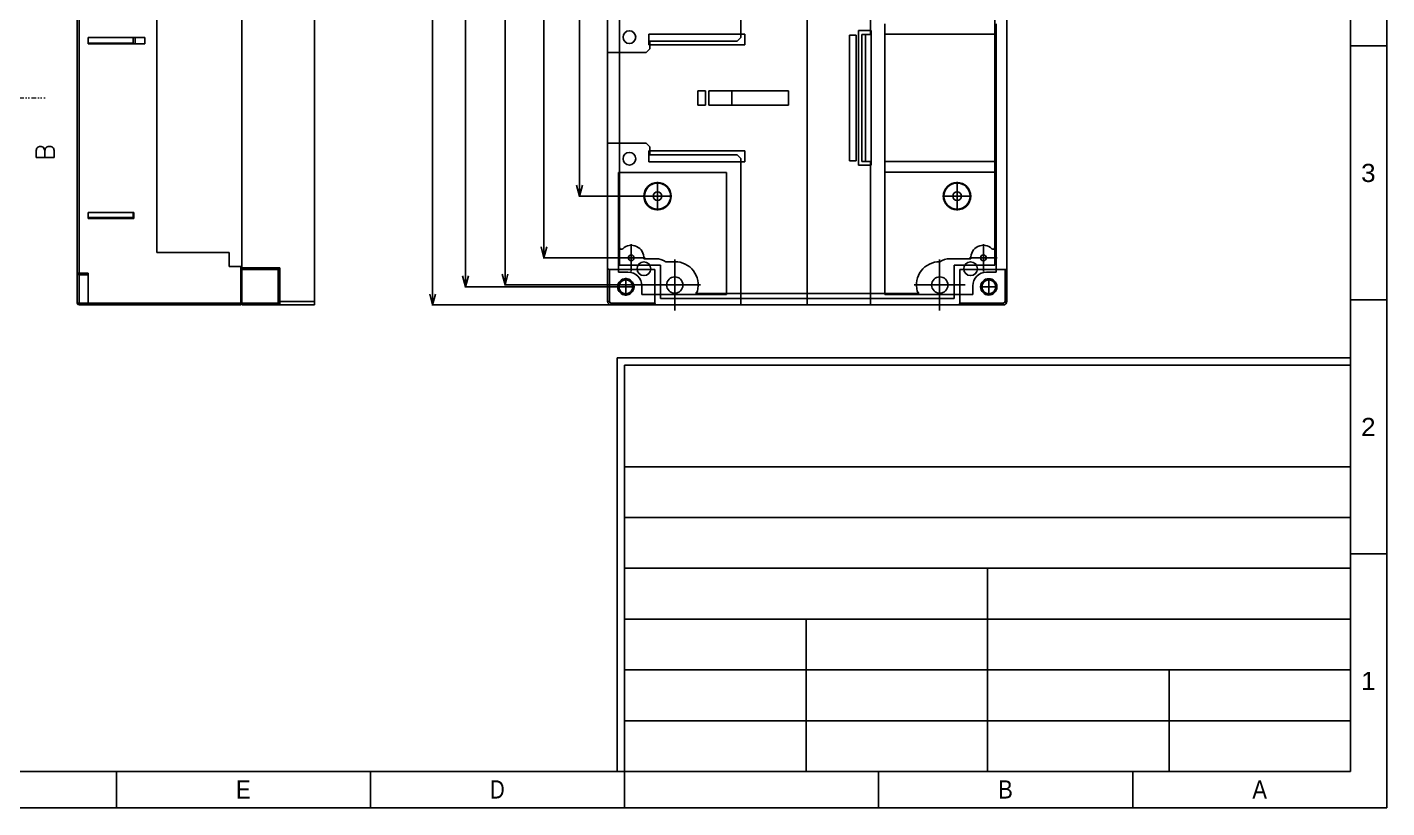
# Model space of a CAD drawing. Header units: millimetres. Extents: x 0 to 1895, y 0 to 1126.
# Drawn here: x 1520.1 to 1894.6, y 482.8 to 697.9 of the extents above; entities that cross this region are included whole.
import ezdxf
from ezdxf.enums import TextEntityAlignment as Align
from ezdxf.lldxf.tags import DXFTag

# ---------------------------------------------------------------- set-up
doc = ezdxf.new("R2010")
doc.units = ezdxf.units.MM
doc.header["$MEASUREMENT"] = 0
doc.linetypes.add('DIVIDE', pattern=[31.75, 12.7, -6.35, 0, -6.35, 0, -6.35])
doc.layers.get('0').update_dxf_attribs({"linetype": 'CONTINUOUS'})
doc.layers.get('Defpoints').update_dxf_attribs({"linetype": 'CONTINUOUS'})
doc.layers.add('1', color=7, linetype='CONTINUOUS')
doc.layers.add('2', color=7, linetype='CONTINUOUS')
doc.layers.add('hatch', color=56, linetype='CONTINUOUS', lineweight=9)
doc.styles.get("Standard").update_dxf_attribs({"font": 'txt', "bigfont": 'gbcbig.shx'})
doc.styles.add('TEXTSTYLE_0', font='txt', dxfattribs={"width": 0.8})
tags = doc.linetypes.add('CENTER', pattern=[2, 1.25, -0.25, 0.25, -0.25]).pattern_tags.tags
tags[10:11] = [DXFTag(74, 4), DXFTag(75, 0), DXFTag(340, '0'), DXFTag(46, 0.0), DXFTag(50, 0.0), DXFTag(44, 0.0), DXFTag(45, 0.0)]
tags[8:9] = [DXFTag(74, 4), DXFTag(75, 0), DXFTag(340, '0'), DXFTag(46, 0.0), DXFTag(50, 0.0), DXFTag(44, 0.0), DXFTag(45, 0.0)]
tags[6:7] = [DXFTag(74, 4), DXFTag(75, 0), DXFTag(340, '0'), DXFTag(46, 0.0), DXFTag(50, 0.0), DXFTag(44, 0.0), DXFTag(45, 0.0)]
tags[4:5] = [DXFTag(74, 4), DXFTag(75, 0), DXFTag(340, '0'), DXFTag(46, 0.0), DXFTag(50, 0.0), DXFTag(44, 0.0), DXFTag(45, 0.0)]
tags = doc.linetypes.add('DASHED', pattern=[0.75, 0.5, -0.25]).pattern_tags.tags
tags[6:7] = [DXFTag(74, 4), DXFTag(75, 0), DXFTag(340, '0'), DXFTag(46, 0.0), DXFTag(50, 0.0), DXFTag(44, 0.0), DXFTag(45, 0.0)]
tags[4:5] = [DXFTag(74, 4), DXFTag(75, 0), DXFTag(340, '0'), DXFTag(46, 0.0), DXFTag(50, 0.0), DXFTag(44, 0.0), DXFTag(45, 0.0)]
doc.dimstyles.new('副本 (2)Standard', dxfattribs={"dimtxt": 6, "dimasz": 3, "dimexe": 0.18, "dimexo": 0.0625, "dimgap": 0.09, "dimtad": 0, "dimdec": 1, "dimzin": 0, "dimdsep": 46, "dimtxsty": 'Standard', "dimblk": 'OPEN30', "dimcen": 0.09, "dimclrd": 3, "dimclre": 3, "dimclrt": 6, "dimadec": 0, "dimazin": 0, "dimtfac": 1, "dimtdec": 4, "dimtofl": 0, "dimtmove": 0, "dimatfit": 3, "dimfxl": 0, "dimtolj": 1, "dimtzin": 0, "dimarcsym": 0})

# ---------------------------------------------------------------- blocks, each defined once
blk = doc.blocks.new('_Open30')
at = {"color": 0, "linetype": 'ByBlock', "lineweight": -2}
for p, q in [((-1, 0.27), (0, 0)), ((0, 0), (-1, -0.27)), ((0, 0), (-1, 0))]:
    blk.add_line(p, q, dxfattribs=at)
blk = doc.blocks.new('*D78')
at = {"color": 3, "lineweight": -2}
for p, q in [((1681.47, 871.33), (1631.59, 871.33)), ((1631.77, 868.33), (1631.77, 753.92)), ((1631.77, 624.33), (1631.77, 738.74)), ((1681.47, 621.33), (1631.59, 621.33))]:
    blk.add_line(p, q, dxfattribs=at)
at = {"layer": 'Defpoints', "color": 0}
for p in [(1681.53, 871.33), (1631.77, 621.33), (1681.53, 621.33)]:
    blk.add_point(p, dxfattribs=at)
at = {"color": 3, "lineweight": -2, "xscale": 3, "yscale": 3, "zscale": 3}
for p, rotation in [((1631.77, 871.33), 90), ((1631.77, 621.33), 270)]:
    blk.add_blockref('_Open30', p, dxfattribs=dict(at, rotation=rotation))
at = {"color": 6, "insert": (1631.77, 746.33), "char_height": 6, "attachment_point": 5, "rotation": 90}
blk.add_mtext('\\A1;250', dxfattribs=at)
blk = doc.blocks.new('*D84')
at = {"color": 3, "lineweight": -2}
for p, q in [((1689.72, 841.33), (1672.04, 841.33)), ((1672.22, 838.33), (1672.22, 752.92)), ((1672.22, 654.33), (1672.22, 739.74)), ((1689.72, 651.33), (1672.04, 651.33))]:
    blk.add_line(p, q, dxfattribs=at)
at = {"layer": 'Defpoints', "color": 0}
for p in [(1689.78, 841.33), (1672.22, 651.33), (1689.78, 651.33)]:
    blk.add_point(p, dxfattribs=at)
at = {"color": 3, "lineweight": -2, "xscale": 3, "yscale": 3, "zscale": 3}
for p, rotation in [((1672.22, 841.33), 90), ((1672.22, 651.33), 270)]:
    blk.add_blockref('_Open30', p, dxfattribs=dict(at, rotation=rotation))
at = {"color": 6, "insert": (1672.22, 746.33), "char_height": 6, "attachment_point": 5, "rotation": 90}
blk.add_mtext('\\A1;190', dxfattribs=at)
blk = doc.blocks.new('*D85')
at = {"color": 3, "lineweight": -2}
for p, q in [((1682.64, 858.33), (1662.27, 858.33)), ((1662.45, 855.33), (1662.45, 754.42)), ((1662.45, 637.33), (1662.45, 738.24)), ((1682.64, 634.33), (1662.27, 634.33))]:
    blk.add_line(p, q, dxfattribs=at)
at = {"layer": 'Defpoints', "color": 0}
for p in [(1682.7, 858.33), (1662.45, 634.33), (1682.7, 634.33)]:
    blk.add_point(p, dxfattribs=at)
at = {"color": 3, "lineweight": -2, "xscale": 3, "yscale": 3, "zscale": 3}
for p, rotation in [((1662.45, 858.33), 90), ((1662.45, 634.33), 270)]:
    blk.add_blockref('_Open30', p, dxfattribs=dict(at, rotation=rotation))
at = {"color": 6, "insert": (1662.45, 746.33), "char_height": 6, "attachment_point": 5, "rotation": 90}
blk.add_mtext('\\A1;224', dxfattribs=at)
blk = doc.blocks.new('*D86')
at = {"color": 3, "lineweight": -2}
for p, q in [((1696.01, 865.83), (1651.54, 865.83)), ((1651.72, 862.83), (1651.72, 754.44)), ((1651.72, 629.86), (1651.72, 738.26)), ((1691.44, 626.86), (1651.54, 626.86))]:
    blk.add_line(p, q, dxfattribs=at)
at = {"layer": 'Defpoints', "color": 0}
for p in [(1651.72, 865.83), (1696.07, 865.83), (1691.5, 626.86)]:
    blk.add_point(p, dxfattribs=at)
at = {"color": 3, "lineweight": -2, "xscale": 3, "yscale": 3, "zscale": 3}
for p, rotation in [((1651.72, 865.83), 90), ((1651.72, 626.86), 270)]:
    blk.add_blockref('_Open30', p, dxfattribs=dict(at, rotation=rotation))
at = {"color": 6, "insert": (1651.72, 746.35), "char_height": 6, "attachment_point": 5, "rotation": 90}
blk.add_mtext('\\A1;239', dxfattribs=at)
blk = doc.blocks.new('*D87')
at = {"color": 3, "lineweight": -2}
for p, q in [((1683.03, 866.33), (1640.67, 866.33)), ((1640.85, 863.33), (1640.85, 753.92)), ((1640.85, 629.33), (1640.85, 738.74)), ((1682.46, 626.33), (1640.67, 626.33))]:
    blk.add_line(p, q, dxfattribs=at)
at = {"layer": 'Defpoints', "color": 0}
for p in [(1683.09, 866.33), (1640.85, 626.33), (1682.52, 626.33)]:
    blk.add_point(p, dxfattribs=at)
at = {"color": 3, "lineweight": -2, "xscale": 3, "yscale": 3, "zscale": 3}
for p, rotation in [((1640.85, 866.33), 90), ((1640.85, 626.33), 270)]:
    blk.add_blockref('_Open30', p, dxfattribs=dict(at, rotation=rotation))
at = {"color": 6, "insert": (1640.85, 746.33), "char_height": 6, "attachment_point": 5, "rotation": 90}
blk.add_mtext('\\A1;240', dxfattribs=at)
blk = doc.blocks.new('SUN_6HWZ35TKYY1ECAF2H1NO37HIP3V')
at = {"color": 7, "linetype": 'Continuous'}
for p, q in [((0, 0), (0, 594)), ((-10, 10), (-10, 584)), ((-10, 210), (0, 210)), ((-10, 140), (0, 140)), ((-10, 70), (0, 70)), ((-831, 10), (-10, 10)), ((-350, 0), (-350, 10)), ((-280, 0), (-280, 10)), ((-210, 0), (-210, 10)), ((-140, 0), (-140, 10)), ((-70, 0), (-70, 10)), ((-841, 0), (0, 0))]:
    blk.add_line(p, q, dxfattribs=at)
at = {"color": 2, "style": 'TEXTSTYLE_0'}
for s, width, p, p2 in [('3', 1.029662, (-7.09, 172.45), (-3.09, 172.45)), ('2', 1.029662, (-7.09, 102.45), (-3.09, 102.45)), ('1', 1.029662, (-7.09, 32.45), (-3.09, 32.45)), ('E', 0.858525, (-317.03, 2.56), (-313.03, 2.56)), ('D', 0.792988, (-247.03, 2.56), (-243.03, 2.56)), ('B', 0.858525, (-107.03, 2.56), (-103.03, 2.56)), ('A', 0.858525, (-37.03, 2.56), (-33.03, 2.56))]:
    blk.add_text(s, height=5, dxfattribs=dict(at, width=width)).set_placement(p, p2, align=Align.FIT)

msp = doc.modelspace()

# ---------------------------------------------------------------- linework, layer by layer
for p, q in [((1682.64, 606.77), (1884.64, 606.77)), ((1682.64, 606.77), (1682.64, 492.77)), ((1684.64, 604.77), (1684.64, 492.77)), ((1684.64, 604.77), (1884.64, 604.77)), ((1884.64, 604.77), (1884.64, 492.77)), ((1884.64, 604.77), (1884.64, 492.77)), ((1684.64, 576.77), (1884.64, 576.77)), ((1684.64, 562.77), (1884.64, 562.77)), ((1684.64, 548.77), (1884.64, 548.77)), ((1784.64, 548.77), (1784.64, 492.77)), ((1684.64, 534.77), (1884.64, 534.77)), ((1734.64, 534.77), (1734.64, 492.77)), ((1684.64, 520.77), (1884.64, 520.77)), ((1834.64, 520.77), (1834.64, 492.77)), ((1684.64, 506.77), (1884.64, 506.77)), ((1684.64, 492.77), (1884.64, 492.77))]:
    msp.add_line(p, q)
at = {"layer": '1', "color": 21}
for p, q in [((1599.19, 870.33), (1599.19, 622.33)), ((1579.19, 631.58), (1579.19, 861.08)), ((1679.99, 861.08), (1679.99, 631.58)), ((1786.69, 632.28), (1786.69, 860.38)), ((1789.99, 631.58), (1789.99, 861.08)), ((1683.29, 855.45), (1683.29, 632.28)), ((1749.09, 696.93), (1752.59, 696.93)), ((1749.09, 659.83), (1749.09, 696.93)), ((1752.39, 696.93), (1752.39, 695.88)), ((1752.59, 696.93), (1752.59, 659.83)), ((1691.29, 695.98), (1691.29, 692.98)), ((1717.79, 695.98), (1691.29, 695.98)), ((1691.29, 692.98), (1717.79, 692.98)), ((1691.64, 694.03), (1691.64, 692.98)), ((1715.69, 694.03), (1691.64, 694.03)), ((1716.69, 695.03), (1715.69, 694.03)), ((1716.69, 695.98), (1716.69, 695.03)), ((1717.79, 692.98), (1717.79, 695.98)), ((1749.99, 695.88), (1750.99, 695.88)), ((1749.99, 660.88), (1749.99, 695.88)), ((1752.39, 695.88), (1750.99, 695.88)), ((1750.99, 695.88), (1750.99, 660.88)), ((1704.84, 680.38), (1704.84, 676.38)), ((1706.94, 680.38), (1704.84, 680.38)), ((1706.94, 676.38), (1706.94, 680.38)), ((1714.24, 676.38), (1714.24, 680.38)), ((1729.84, 680.38), (1714.24, 680.38)), ((1729.84, 676.38), (1729.84, 680.38)), ((1704.84, 676.38), (1706.94, 676.38)), ((1714.24, 676.38), (1729.84, 676.38)), ((1691.29, 660.78), (1691.29, 663.78)), ((1691.29, 663.78), (1717.79, 663.78)), ((1691.64, 662.73), (1691.64, 663.78)), ((1717.79, 663.78), (1717.79, 660.78)), ((1717.79, 660.78), (1691.29, 660.78)), ((1715.69, 662.73), (1691.64, 662.73)), ((1716.69, 661.73), (1715.69, 662.73)), ((1716.69, 660.78), (1716.69, 661.73)), ((1752.59, 659.83), (1749.09, 659.83)), ((1750.99, 660.88), (1749.99, 660.88)), ((1750.99, 660.88), (1752.39, 660.88)), ((1752.39, 660.88), (1752.39, 659.83)), ((1689.94, 634.08), (1693.25, 634.08)), ((1695.99, 633.26), (1698.49, 633.26)), ((1698.49, 633.26), (1698.49, 633.26)), ((1774.23, 634.08), (1780.05, 634.08)), ((1579.19, 631.58), (1589.69, 631.58)), ((1579.19, 631.08), (1579.19, 631.58)), ((1579.19, 631.08), (1579.19, 621.83)), ((1589.19, 631.08), (1579.19, 631.08)), ((1589.19, 631.08), (1589.69, 631.58)), ((1589.19, 622.33), (1589.19, 631.08)), ((1589.69, 631.58), (1589.69, 622.33)), ((1679.99, 622.33), (1679.99, 631.58)), ((1680.49, 631.08), (1680.49, 622.33)), ((1692.99, 631.08), (1680.49, 631.08)), ((1683.29, 632.28), (1694.54, 632.28)), ((1692.99, 621.83), (1692.99, 631.08)), ((1694.54, 623.08), (1694.54, 632.28)), ((1775.44, 623.08), (1775.44, 632.28)), ((1786.69, 632.28), (1775.44, 632.28)), ((1776.99, 631.08), (1776.99, 621.83)), ((1789.49, 631.08), (1776.99, 631.08)), ((1789.49, 622.33), (1789.49, 631.08)), ((1789.99, 631.58), (1789.99, 622.33)), ((1579.19, 621.33), (1579.19, 621.83)), ((1579.19, 621.83), (1589.19, 621.83)), ((1589.19, 621.83), (1589.19, 622.33)), ((1589.19, 622.33), (1589.69, 622.33)), ((1589.69, 622.33), (1589.69, 621.33)), ((1589.69, 622.33), (1599.19, 622.33)), ((1599.19, 622.33), (1599.19, 621.33)), ((1679.99, 622.33), (1680.49, 622.33)), ((1680.99, 621.83), (1692.99, 621.83)), ((1680.99, 621.33), (1680.99, 621.83)), ((1694.54, 623.08), (1775.44, 623.08)), ((1704.7, 625.12), (1704.31, 624.48)), ((1765.68, 624.48), (1704.31, 624.48)), ((1765.29, 625.12), (1765.68, 624.48)), ((1776.99, 621.83), (1788.99, 621.83)), ((1788.99, 621.83), (1788.99, 621.33)), ((1789.49, 622.33), (1789.99, 622.33)), ((1589.69, 621.33), (1579.19, 621.33)), ((1599.19, 621.33), (1589.69, 621.33)), ((1595.29, 621.33), (1599.19, 621.33)), ((1693.49, 621.33), (1680.99, 621.33)), ((1693.49, 621.33), (1776.49, 621.33)), ((1788.99, 621.33), (1776.49, 621.33))]:
    msp.add_line(p, q, dxfattribs=at)
at = {"layer": '1', "color": 1, "linetype": 'CENTER', "ltscale": 11.176}
msp.add_line((1734.99, 621.33), (1734.99, 871.33), dxfattribs=at)
at = {"layer": '1', "color": 251, "linetype": 'DASHED', "ltscale": 14.38495}
msp.add_line((1716.69, 796.68), (1716.69, 695.98), dxfattribs=at)
at = {"layer": '1', "color": 251, "linetype": 'DASHED', "ltscale": 4.406761}
msp.add_line((1752.39, 727.78), (1752.39, 696.93), dxfattribs=at)
at = {"layer": '1', "color": 251, "linetype": 'DASHED', "ltscale": 0.966667}
for p, q in [((1756.39, 695.93), (1756.39, 698.83)), ((1786.99, 698.83), (1786.99, 695.93)), ((1756.39, 657.93), (1756.39, 660.83)), ((1786.99, 660.83), (1786.99, 657.93))]:
    msp.add_line(p, q, dxfattribs=at)
at = {"layer": '1', "color": 251, "linetype": 'DASHED', "ltscale": 0.366667}
for p, q in [((1691.64, 692.98), (1691.64, 691.88)), ((1691.64, 663.78), (1691.64, 664.88))]:
    msp.add_line(p, q, dxfattribs=at)
at = {"layer": '1', "color": 251, "linetype": 'DASHED', "ltscale": 0.6}
for p, q in [((1748.44, 695.68), (1746.64, 695.68)), ((1746.64, 661.08), (1748.44, 661.08))]:
    msp.add_line(p, q, dxfattribs=at)
at = {"layer": '1', "color": 251, "linetype": 'DASHED', "ltscale": 4.942857}
for p, q in [((1746.64, 695.68), (1746.64, 661.08)), ((1748.44, 661.08), (1748.44, 695.68))]:
    msp.add_line(p, q, dxfattribs=at)
at = {"layer": '1', "color": 251, "linetype": 'DASHED', "ltscale": 5.014286}
for p, q in [((1756.39, 695.93), (1756.39, 660.83)), ((1786.99, 660.83), (1786.99, 695.93))]:
    msp.add_line(p, q, dxfattribs=at)
at = {"layer": '1', "color": 251, "linetype": 'DASHED', "ltscale": 4.371429}
for p, q in [((1756.39, 695.93), (1786.99, 695.93)), ((1756.39, 660.83), (1786.99, 660.83)), ((1756.39, 657.93), (1786.99, 657.93))]:
    msp.add_line(p, q, dxfattribs=at)
at = {"layer": '1', "color": 251, "linetype": 'DASHED', "ltscale": 1.521429}
for p, q in [((1690.64, 690.88), (1679.99, 690.88)), ((1690.64, 665.88), (1679.99, 665.88))]:
    msp.add_line(p, q, dxfattribs=at)
at = {"layer": '1', "color": 251, "linetype": 'DASHED', "ltscale": 0.471405}
for p, q in [((1691.64, 691.88), (1690.64, 690.88)), ((1691.64, 664.88), (1690.64, 665.88))]:
    msp.add_line(p, q, dxfattribs=at)
at = {"layer": '1', "color": 251, "linetype": 'DASHED', "ltscale": 1.333333}
msp.add_line((1707.84, 680.38), (1707.84, 676.38), dxfattribs=at)
at = {"layer": '1', "color": 251, "linetype": 'DASHED', "ltscale": 2.133333}
for p, q in [((1714.24, 680.38), (1707.84, 680.38)), ((1707.84, 676.38), (1714.24, 676.38))]:
    msp.add_line(p, q, dxfattribs=at)
at = {"layer": '1', "color": 251, "linetype": 'DASHED', "ltscale": 5.636096}
msp.add_line((1716.69, 621.33), (1716.69, 660.78), dxfattribs=at)
at = {"layer": '1', "color": 251, "linetype": 'DASHED', "ltscale": 5.500382}
msp.add_line((1752.39, 659.83), (1752.39, 621.33), dxfattribs=at)
at = {"layer": '1', "color": 251, "linetype": 'DASHED', "ltscale": 4.242857}
msp.add_line((1712.69, 657.88), (1682.99, 657.88), dxfattribs=at)
at = {"layer": '1', "color": 251, "linetype": 'DASHED', "ltscale": 3.930714}
msp.add_line((1682.99, 657.88), (1682.99, 630.37), dxfattribs=at)
at = {"layer": '1', "color": 251, "linetype": 'DASHED', "ltscale": 4.814668}
msp.add_line((1712.69, 624.18), (1712.69, 657.88), dxfattribs=at)
at = {"layer": '1', "color": 251, "linetype": 'DASHED', "ltscale": 4.821811}
msp.add_line((1756.39, 657.93), (1756.39, 624.18), dxfattribs=at)
at = {"layer": '1', "color": 251, "linetype": 'DASHED', "ltscale": 3.937857}
msp.add_line((1786.99, 630.37), (1786.99, 657.93), dxfattribs=at)
at = {"layer": '1', "color": 1, "linetype": 'CENTER', "ltscale": 3.6576}
for p, q in [((1693.74, 647.37), (1693.74, 655.29)), ((1776.24, 647.37), (1776.24, 655.29)), ((1689.78, 651.33), (1697.7, 651.33)), ((1772.28, 651.33), (1780.2, 651.33))]:
    msp.add_line(p, q, dxfattribs=at)
at = {"layer": '1', "color": 1, "linetype": 'CENTER', "ltscale": 3.5052}
for p, q in [((1686.49, 630.53), (1686.49, 638.12)), ((1783.49, 630.53), (1783.49, 638.12)), ((1682.7, 634.33), (1690.29, 634.33)), ((1779.7, 634.33), (1787.29, 634.33))]:
    msp.add_line(p, q, dxfattribs=at)
at = {"layer": '1', "color": 1, "linetype": 'CENTER', "ltscale": 6.5024}
for p, q in [((1698.54, 619.82), (1698.54, 633.9)), ((1771.44, 619.82), (1771.44, 633.9)), ((1691.5, 626.86), (1705.58, 626.86)), ((1764.4, 626.86), (1778.48, 626.86))]:
    msp.add_line(p, q, dxfattribs=at)
at = {"layer": '1', "color": 251, "linetype": 'DASHED', "ltscale": 0.866667}
for p, q in [((1682.99, 630.37), (1685.59, 630.37)), ((1784.39, 630.37), (1786.99, 630.37))]:
    msp.add_line(p, q, dxfattribs=at)
at = {"layer": '1', "color": 1, "linetype": 'CENTER', "ltscale": 2.286}
for p, q in [((1682.52, 626.33), (1687.47, 626.33)), ((1684.99, 623.85), (1684.99, 628.8))]:
    msp.add_line(p, q, dxfattribs=at)
at = {"layer": '1', "color": 251, "linetype": 'DASHED', "ltscale": 0.795892}
for p, q in [((1689.39, 626.57), (1689.39, 624.18)), ((1780.59, 624.18), (1780.59, 626.57))]:
    msp.add_line(p, q, dxfattribs=at)
at = {"layer": '1', "color": 1, "linetype": 'CENTER', "ltscale": 1.9304}
for p, q in [((1782.9, 626.33), (1787.08, 626.33)), ((1784.99, 624.24), (1784.99, 628.42))]:
    msp.add_line(p, q, dxfattribs=at)
at = {"layer": '1', "color": 251, "linetype": 'DASHED', "ltscale": 3.328571}
msp.add_line((1689.39, 624.18), (1712.69, 624.18), dxfattribs=at)
at = {"layer": '1', "color": 251, "linetype": 'DASHED', "ltscale": 3.457143}
msp.add_line((1756.39, 624.18), (1780.59, 624.18), dxfattribs=at)
at = {"layer": '1', "color": 251, "linetype": 'DASHED', "ltscale": 1.570796, "extrusion": (0, 0, -1)}
msp.add_circle((-1685.99, 695.13), 1.75, dxfattribs=at)
at = {"layer": '1', "color": 251, "linetype": 'DASHED', "ltscale": 1.570796}
msp.add_circle((1685.99, 661.63), 1.75, dxfattribs=at)
at = {"layer": '1', "color": 21}
for centre, radius in [((1693.74, 651.33), 3.77), ((1693.74, 651.33), 3.6), ((1776.24, 651.33), 3.6), ((1684.99, 626.33), 1.9), ((1698.49, 626.83), 2.25), ((1771.49, 626.83), 2.25), ((1784.99, 626.33), 1.9)]:
    msp.add_circle(centre, radius, dxfattribs=at)
at = {"layer": '1', "color": 21, "extrusion": (0, 0, -1)}
for centre, radius in [((-1693.74, 651.33), 1.2), ((-1776.24, 651.33), 3.77), ((-1776.24, 651.33), 1.2), ((-1686.49, 634.33), 0.8), ((-1783.49, 634.33), 0.8)]:
    msp.add_circle(centre, radius, dxfattribs=at)
at = {"layer": '1', "color": 251, "linetype": 'DASHED', "ltscale": 1.705436}
msp.add_circle((1689.99, 631.33), 1.9, dxfattribs=at)
at = {"layer": '1', "color": 251, "linetype": 'DASHED', "ltscale": 1.705436, "extrusion": (0, 0, -1)}
msp.add_circle((-1779.99, 631.33), 1.9, dxfattribs=at)
at = {"layer": '1', "color": 251, "linetype": 'DASHED', "ltscale": 2.019595}
msp.add_circle((1684.99, 626.33), 2.25, dxfattribs=at)
at = {"layer": '1', "color": 251, "linetype": 'DASHED', "ltscale": 2.019595, "extrusion": (0, 0, -1)}
msp.add_circle((-1784.99, 626.33), 2.25, dxfattribs=at)
at = {"layer": '1', "color": 21, "extrusion": (0, 0, -1)}
for centre, radius, start, end in [((-1683.79, 637.21), 0.5, 226.8788, 0), ((-1693.25, 629.08), 5, 90, 123.2218), ((-1774.23, 629.08), 5, 56.7741, 90), ((-1680.99, 622.33), 1, 270, 0), ((-1788.99, 622.33), 1, 180, 270)]:
    msp.add_arc(centre, radius, start, end, dxfattribs=at)
at = {"layer": '1', "color": 21}
for centre, radius, start, end in [((1686.49, 634.33), 3.45, 355.8445, 133.1212), ((1783.49, 634.33), 3.45, 46.8788, 184.1555), ((1786.19, 637.21), 0.5, 226.8788, 0), ((1698.54, 626.86), 6.4, 344.1651, 90.4476), ((1771.44, 626.86), 6.4, 89.5524, 195.8349), ((1680.49, 631.58), 0.5, 180, 270), ((1789.49, 631.58), 0.5, 270, 0), ((1589.69, 621.83), 0.5, 180, 270), ((1680.99, 622.33), 0.5, 180, 270), ((1693.49, 621.83), 0.5, 180, 270), ((1776.49, 621.83), 0.5, 270, 0), ((1788.99, 622.33), 0.5, 270, 0)]:
    msp.add_arc(centre, radius, start, end, dxfattribs=at)
at = {"layer": '1', "color": 251, "linetype": 'DASHED', "extrusion": (0, 0, -1)}
for centre, start, end in [((-1685.59, 626.57), 90, 180), ((-1784.39, 626.57), 0, 90)]:
    msp.add_arc(centre, 3.8, start, end, dxfattribs=at)
at = {"layer": '2', "color": 7}
for p, q in [((1533.89, 630.13), (1533.89, 862.53)), ((1534.39, 862.53), (1534.39, 630.13)), ((1555.79, 856.83), (1555.79, 635.83)), ((1536.89, 693.33), (1536.89, 695.03)), ((1536.89, 695.03), (1552.49, 695.03)), ((1549.29, 693.48), (1536.89, 693.48)), ((1552.49, 693.33), (1536.89, 693.33)), ((1549.29, 695.03), (1549.29, 693.48)), ((1549.79, 695.03), (1549.79, 693.33)), ((1552.49, 695.03), (1552.49, 693.33)), ((1536.89, 646.83), (1549.49, 646.83)), ((1536.89, 645.13), (1536.89, 646.83)), ((1549.29, 645.48), (1536.89, 645.48)), ((1549.49, 645.13), (1536.89, 645.13)), ((1549.29, 646.83), (1549.29, 645.48)), ((1549.49, 645.13), (1549.49, 646.83)), ((1575.69, 635.83), (1555.79, 635.83)), ((1575.69, 635.83), (1575.69, 631.93)), ((1533.89, 621.83), (1533.89, 630.13)), ((1533.89, 630.13), (1534.39, 630.13)), ((1534.39, 630.13), (1536.89, 630.13)), ((1534.39, 629.63), (1534.39, 630.13)), ((1534.39, 629.63), (1534.39, 621.83)), ((1536.89, 629.63), (1534.39, 629.63)), ((1536.89, 630.13), (1536.89, 621.83)), ((1575.69, 631.93), (1578.89, 631.93)), ((1578.89, 631.93), (1578.89, 621.83)), ((1579.19, 631.57), (1578.89, 631.57)), ((1579.19, 631.41), (1578.89, 631.41)), ((1578.89, 630.73), (1579.19, 630.73)), ((1533.89, 621.83), (1534.39, 621.83)), ((1534.39, 621.33), (1534.39, 621.83)), ((1534.39, 621.83), (1536.89, 621.83)), ((1536.89, 621.83), (1578.89, 621.83)), ((1536.89, 621.83), (1536.89, 621.33)), ((1578.89, 623.18), (1579.19, 623.18)), ((1578.89, 621.83), (1578.89, 621.33)), ((1536.89, 621.33), (1534.39, 621.33)), ((1578.89, 621.33), (1536.89, 621.33))]:
    msp.add_line(p, q, dxfattribs=at)
at = {"layer": '2', "color": 7, "extrusion": (0, 0, -1)}
msp.add_arc((-1534.39, 630.13), 0.5, 270, 0, dxfattribs=at)
at = {"layer": '2', "color": 7}
msp.add_arc((1534.39, 621.83), 0.5, 180, 270, dxfattribs=at)
at = {"layer": 'hatch', "color": 2, "linetype": 'DIVIDE', "ltscale": 0.1}
msp.add_line((1399.76, 678.38), (1525.04, 678.38), dxfattribs=at)
at = {"layer": 'hatch', "color": 2}
msp.add_lwpolyline([(1525.04, 678.38, 0, 0, 0), (1525.04, 673.38, 1.5, 0, 0), (1525.04, 668.38, 0, 0, 0)], format="xyseb", dxfattribs=at)

# ---------------------------------------------------------------- block references
msp.add_blockref('SUN_6HWZ35TKYY1ECAF2H1NO37HIP3V', (1894.64, 482.77))

# ---------------------------------------------------------------- texts
at = {"layer": 'hatch', "color": 6}
msp.add_text('B', height=5, rotation=90, dxfattribs=at).set_placement((1525.04, 663.38), align=Align.MIDDLE)

# ---------------------------------------------------------------- dimensions: what is measured, and where the dimension line sits
for base, p1, p2, picture, middle in [((1631.76655539, 621.32878498), (1681.53394513, 871.32878498), (1681.53394513, 621.32878498), '*D78', (1631.76655539, 746.32878498)), ((1640.85, 626.33), (1683.09, 866.33), (1682.52, 626.33), '*D87', (1640.85, 746.33)), ((1651.72, 865.83), (1691.5, 626.86), (1696.07, 865.83), '*D86', (1651.72, 746.35)), ((1662.44815542, 634.32878498), (1682.69909216, 858.32878498), (1682.69909216, 634.32878498), '*D85', (1662.44815542, 746.32878498)), ((1672.2180042, 651.32878498), (1689.78409216, 841.32878498), (1689.78409216, 651.32878498), '*D84', (1672.2180042, 746.32878498))]:
    dim = msp.add_linear_dim(base=base, p1=p1, p2=p2, dimstyle='副本 (2)Standard')
    dim.commit()
    dim.dimension.update_dxf_attribs({"geometry": picture, "text_midpoint": middle, "dimtype": 160})

doc.saveas('drawing.dxf')
